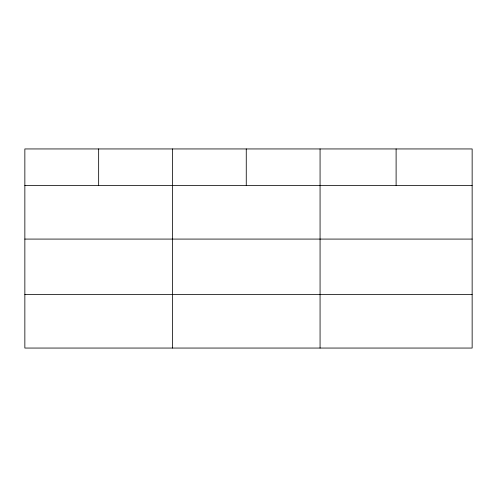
<?xml version="1.0" encoding="UTF-8"?>
<svg xmlns="http://www.w3.org/2000/svg" width="497" height="497" viewBox="0 0 497 497"><rect width="100%" height="100%" fill="white"/><g stroke="black" fill="none" stroke-linecap="round" stroke-linejoin="round"><path stroke-width="0.75" d="M472.15 239.082L472.15 148.945L24.85 148.945L24.85 348.055L472.15 348.055L472.15 239.082L24.85 239.082M24.85 185.406L472.15 185.406M24.85 294.386L472.15 294.386M396.109 148.945L396.109 185.406M320.068 148.945L320.068 348.055M246.263 148.945L246.263 185.406M172.459 148.945L172.459 348.055M98.654 148.945L98.654 185.406"/></g></svg>
